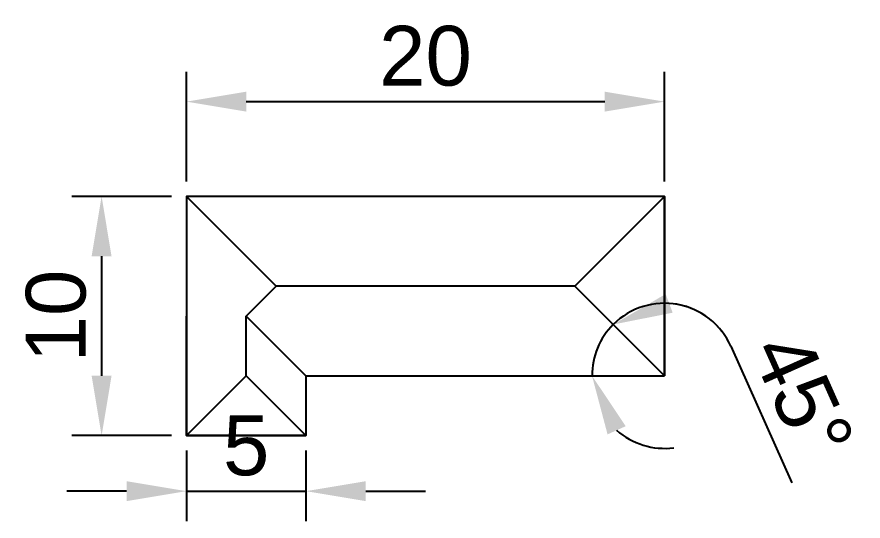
# Model space of a CAD drawing. Header units: millimetres. Extents: x 2423 to 4291, y 714 to 1630.
# Drawn here: x 3143.82 to 3179.22, y 810.72 to 831.8 of the extents above; entities that cross this region are included whole.
import ezdxf

# ---------------------------------------------------------------- set-up
doc = ezdxf.new("R2010")
doc.units = ezdxf.units.MM
doc.styles.get("Standard").update_dxf_attribs({"font": 'arial.ttf'})
doc.dimstyles.new('ISO-25', dxfattribs={"dimtxt": 2.5, "dimasz": 2.5, "dimexe": 1.25, "dimexo": 0.625, "dimtad": 1, "dimtxsty": 'Standard', "dimcen": 2.5, "dimadec": 0, "dimazin": 0, "dimtfac": 1, "dimtmove": 0, "dimatfit": 3, "dimfxl": 1, "dimarcsym": 0})

# ---------------------------------------------------------------- blocks, each defined once
blk = doc.blocks.new('*D29')
at = {"color": 0, "lineweight": -2, "transparency": 16777216}
for p, q in [((3150.288, 824.295), (3146.116, 824.295)), ((3147.366, 821.795), (3147.366, 816.795)), ((3150.288, 814.295), (3146.116, 814.295))]:
    blk.add_line(p, q, dxfattribs=at)
at = {"color": 0, "transparency": 16777216}
for points in [[(3146.949, 821.795), (3147.782, 821.795), (3147.366, 824.295)], [(3146.949, 816.795), (3147.782, 816.795), (3147.366, 814.295)]]:
    blk.add_solid(points, dxfattribs=at)
at = {"layer": 'Defpoints', "color": 0, "transparency": 16777216}
for p in [(3150.913, 824.295), (3147.366, 814.295), (3150.913, 814.295)]:
    blk.add_point(p, dxfattribs=at)
at = {"color": 0, "transparency": 16777216, "insert": (3145.464, 819.295), "char_height": 2.5, "attachment_point": 5, "rotation": 90}
blk.add_mtext('10', dxfattribs=at)
blk = doc.blocks.new('*D30')
at = {"color": 0, "lineweight": -2, "transparency": 16777216}
for p, q in [((3150.913, 824.92), (3150.913, 829.509)), ((3170.913, 824.92), (3170.913, 829.509)), ((3153.413, 828.259), (3168.413, 828.259))]:
    blk.add_line(p, q, dxfattribs=at)
at = {"color": 0, "transparency": 16777216}
for points in [[(3153.413, 828.675), (3153.413, 827.842), (3150.913, 828.259)], [(3168.413, 828.675), (3168.413, 827.842), (3170.913, 828.259)]]:
    blk.add_solid(points, dxfattribs=at)
at = {"layer": 'Defpoints', "color": 0, "transparency": 16777216}
for p in [(3170.913, 828.259), (3150.913, 824.295), (3170.913, 824.295)]:
    blk.add_point(p, dxfattribs=at)
at = {"color": 0, "transparency": 16777216, "insert": (3160.913, 830.16), "char_height": 2.5, "attachment_point": 5}
blk.add_mtext('20', dxfattribs=at)
blk = doc.blocks.new('*D31')
at = {"color": 0, "lineweight": -2, "transparency": 16777216}
for p, q in [((3150.913, 813.67), (3150.913, 810.721)), ((3155.913, 813.67), (3155.913, 810.721)), ((3148.413, 811.971), (3145.913, 811.971)), ((3150.913, 811.971), (3155.913, 811.971)), ((3158.413, 811.971), (3160.913, 811.971))]:
    blk.add_line(p, q, dxfattribs=at)
at = {"color": 0, "transparency": 16777216}
for points in [[(3148.413, 812.388), (3148.413, 811.555), (3150.913, 811.971)], [(3158.413, 812.388), (3158.413, 811.555), (3155.913, 811.971)]]:
    blk.add_solid(points, dxfattribs=at)
at = {"layer": 'Defpoints', "color": 0, "transparency": 16777216}
for p in [(3150.913, 814.295), (3155.913, 814.295), (3155.913, 811.971)]:
    blk.add_point(p, dxfattribs=at)
at = {"color": 0, "transparency": 16777216, "insert": (3153.413, 813.868), "char_height": 2.5, "attachment_point": 5}
blk.add_mtext('5', dxfattribs=at)
blk = doc.blocks.new('*D32')
at = {"color": 0, "lineweight": -2, "transparency": 16777216}
blk.add_line((3173.684, 818.032), (3176.233, 812.319), dxfattribs=at)
for start, end in [(24.0495, 135), (37.6928, 86.3464), (135, 180), (228.6536, 277.3072)]:
    blk.add_arc((3170.913, 816.795), 3.034, start, end, dxfattribs=at)
at = {"color": 0, "transparency": 16777216}
for points in [[(3171.254, 819.433), (3170.959, 820.213), (3168.768, 818.941)], [(3168.529, 814.345), (3169.288, 814.689), (3167.879, 816.795)]]:
    blk.add_solid(points, dxfattribs=at)
at = {"layer": 'Defpoints', "color": 0, "transparency": 16777216}
for p in [(3167.163, 820.545), (3167.982, 817.58), (3155.913, 816.795), (3170.913, 816.795), (3170.913, 816.795)]:
    blk.add_point(p, dxfattribs=at)
at = {"color": 0, "transparency": 16777216, "insert": (3176.69, 815.948), "char_height": 2.5, "attachment_point": 5, "rotation": 294.0495}
blk.add_mtext('45°', dxfattribs=at)

msp = doc.modelspace()

# ---------------------------------------------------------------- linework, layer by layer
for p, q in [((3150.913, 824.295), (3154.663, 820.545)), ((3167.163, 820.545), (3170.913, 824.295)), ((3170.913, 824.295), (3170.913, 816.795)), ((3170.913, 824.295), (3170.913, 824.295)), ((3153.413, 819.295), (3154.663, 820.545)), ((3167.163, 820.545), (3154.663, 820.545)), ((3170.913, 816.795), (3167.163, 820.545)), ((3153.413, 816.795), (3153.413, 819.295)), ((3155.913, 816.795), (3153.413, 819.295)), ((3150.913, 814.295), (3153.413, 816.795)), ((3153.413, 816.795), (3155.913, 814.295)), ((3155.913, 816.795), (3170.913, 816.795))]:
    msp.add_line(p, q)
for points in [[(3170.913, 816.795), (3170.913, 824.295), (3150.913, 824.295), (3150.913, 814.295), (3155.913, 814.295)], [(3155.913, 816.795), (3155.913, 814.295), (3150.913, 814.295), (3150.913, 819.295)]]:
    msp.add_lwpolyline(points)

# ---------------------------------------------------------------- dimensions: what is measured, and where the dimension line sits
for base, p1, p2, picture, middle in [((3170.913, 828.259), (3150.913, 824.295), (3170.913, 824.295), '*D30', (3160.913, 830.16)), ((3155.913, 811.971), (3150.913, 814.295), (3155.913, 814.295), '*D31', (3153.413, 813.868))]:
    dim = msp.add_linear_dim(base=base, p1=p1, p2=p2, dimstyle='ISO-25')
    dim.commit()
    dim.dimension.update_dxf_attribs({"geometry": picture, "text_midpoint": middle})
dim = msp.add_linear_dim(base=(3147.366, 814.295), p1=(3150.913, 824.295), p2=(3150.913, 814.295), angle=90, dimstyle='ISO-25')
dim.commit()
dim.dimension.update_dxf_attribs({"geometry": '*D29', "text_midpoint": (3145.464, 819.295)})
dim = msp.add_angular_dim_2l(base=(3167.982, 817.58), line1=((3155.913, 816.795), (3170.913, 816.795)), line2=((3170.913, 816.795), (3167.163, 820.545)), dimstyle='ISO-25')
dim.commit()
dim.dimension.update_dxf_attribs({"geometry": '*D32', "text_midpoint": (3176.69, 815.948)})

doc.saveas('drawing.dxf')
